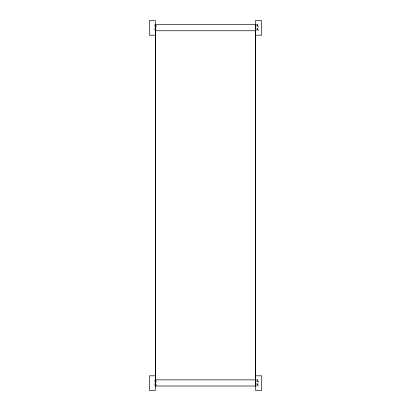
<?xml version="1.0" encoding="UTF-8"?>
<svg xmlns="http://www.w3.org/2000/svg" width="411" height="411" viewBox="0 0 411 411"><rect width="100%" height="100%" fill="white"/><g stroke="black" fill="none" stroke-linecap="round" stroke-linejoin="round"><path stroke-width="0.31" stroke-dasharray="2.06 1.54" d="M256.104 24.603L258.581 24.603L258.581 30.763L256.104 30.763M256.104 379.856L258.581 379.856L258.581 386.011L256.104 386.011M257.872 24.603L257.872 30.763M257.923 379.856L257.872 386.011M257.471 24.603L257.471 30.763M257.471 379.856L257.471 386.011M257.214 24.603L257.214 30.763M257.214 379.856L257.214 386.011M256.762 24.603L256.762 30.763M256.762 379.856L256.813 386.011M156.797 25.22L156.797 29.53M156.797 380.473L156.797 386.011M154.32 24.603L154.32 30.763M154.32 379.856L154.32 386.011"/><path stroke-width="0.62" d="M154.957 24.603L256.125 24.603M155.43 30.763L255.57 30.763M155.43 35.197L149.414 35.197L149.414 20.55L155.43 20.55L155.43 390.45L149.414 390.45L149.414 375.803L155.43 375.803M255.57 35.197L261.586 35.197L261.586 20.55L255.57 20.55L255.57 390.45L261.586 390.45L261.586 375.803L255.57 375.803M155.43 379.856L255.57 379.856M154.957 386.011L256.125 386.011M255.467 24.603L255.467 386.011M155.327 24.603L155.327 386.011"/></g></svg>
